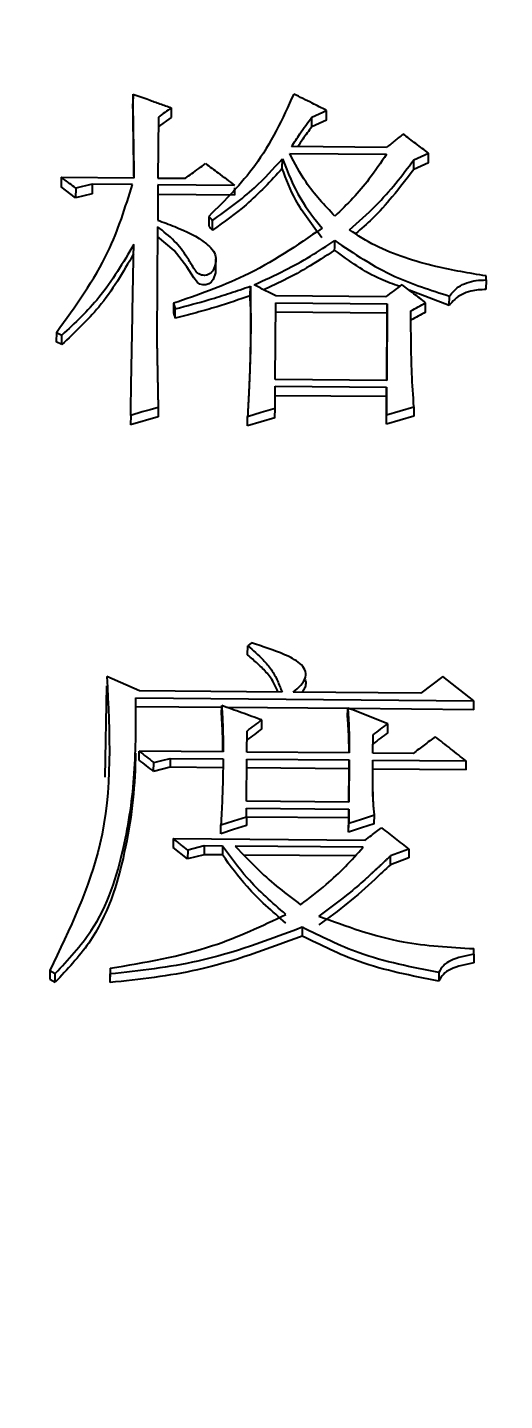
# Model space of a CAD drawing. Header units: millimetres. Extents: x 1726 to 4771, y 590 to 2743.
# Drawn here: x 2465.74 to 2468.57, y 2301.27 to 2309.4 of the extents above; entities that cross this region are included whole.
import ezdxf

# ---------------------------------------------------------------- set-up
doc = ezdxf.new("R2010")
doc.units = ezdxf.units.MM
doc.layers.add('AM_5', color=3, linetype='Continuous', lineweight=25)
doc.styles.add('SLDTEXTSTYLE1', font='txt.shx', dxfattribs={"width": 0.7, "bigfont": 'gbcbig.shx'})
doc.dimstyles.new('SLDDIMSTYLE12$0', dxfattribs={"dimtxt": 12, "dimasz": 10, "dimexe": 0, "dimexo": 0.0625, "dimgap": 0.875, "dimtad": 1, "dimdec": 1, "dimlfac": 1.8, "dimrnd": 1e-09, "dimzin": 12, "dimdsep": 46, "dimtxsty": 'SLDTEXTSTYLE1', "dimcen": 0.09, "dimdle": 8.16, "dimclrd": 3, "dimclre": 3, "dimadec": 0, "dimazin": 3, "dimtfac": 1, "dimtdec": 1, "dimtofl": 0, "dimtmove": 0, "dimatfit": 3, "dimfxl": 0, "dimfrac": 2, "dimtolj": 1, "dimlwd": 5, "dimlwe": 5, "dimarcsym": 0})

# ---------------------------------------------------------------- blocks, each defined once
blk = doc.blocks.new('*D50')
at = {"layer": 'AM_5', "color": 3, "lineweight": 5, "transparency": 16777216}
blk.add_line((2709.5179, 2483.6796), (2315.1182, 2483.6796), dxfattribs=at)
at = {"layer": 'AM_5', "color": 3, "linetype": 'Continuous', "lineweight": 5, "transparency": 16777216}
for p, q in [((2315.1182, 2473.6796), (2315.1182, 2159.8939)), ((2721.1936, 2149.8939), (2315.1182, 2149.8939))]:
    blk.add_line(p, q, dxfattribs=at)
at = {"layer": 'AM_5', "color": 3, "transparency": 16777216}
for points in [[(2313.4515, 2473.6796), (2316.7848, 2473.6796), (2315.1182, 2483.6796)], [(2313.4515, 2159.8939), (2316.7848, 2159.8939), (2315.1182, 2149.8939)]]:
    blk.add_solid(points, dxfattribs=at)
at = {"layer": 'Defpoints', "color": 0, "transparency": 16777216}
for p in [(2709.5804, 2483.6796), (2315.1182, 2149.8939), (2721.2561, 2149.8939)]:
    blk.add_point(p, dxfattribs=at)
at = {"layer": 'AM_5', "color": 0, "transparency": 16777216, "insert": (2300.5289, 2316.7867), "char_height": 12, "attachment_point": 5, "rotation": 90, "style": 'SLDTEXTSTYLE1'}
blk.add_mtext('\\A1;{\\H2.28571x;335}', dxfattribs=at)

msp = doc.modelspace()

# ---------------------------------------------------------------- linework, layer by layer
at = {"color": 7, "linetype": 'Continuous', "lineweight": 25}
for p, q in [((2466.37, 2309.0089), (2466.3694, 2308.951)), ((2466.5966, 2308.9271), (2466.596, 2308.8693)), ((2467.5153, 2308.8537), (2467.5159, 2308.9115)), ((2466.5204, 2308.8718), (2466.5178, 2308.5112)), ((2466.596, 2308.8693), (2466.5198, 2308.8141)), ((2467.4285, 2308.8145), (2467.4291, 2308.8722)), ((2467.5153, 2308.8537), (2467.4285, 2308.8145)), ((2467.2977, 2308.6571), (2467.871, 2308.6524)), ((2467.8713, 2308.6924), (2467.3088, 2308.6971)), ((2468.1193, 2308.6009), (2468.1199, 2308.6583)), ((2467.2537, 2308.5681), (2467.2543, 2308.6255)), ((2468.0325, 2308.5616), (2468.033, 2308.619)), ((2468.1193, 2308.6009), (2468.0325, 2308.5616)), ((2465.9445, 2308.5159), (2465.9439, 2308.4587)), ((2465.9445, 2308.5159), (2466.3772, 2308.5124)), ((2466.5178, 2308.5112), (2466.6801, 2308.5098)), ((2466.03, 2308.3938), (2465.9439, 2308.4587)), ((2466.0306, 2308.451), (2466.03, 2308.3938)), ((2466.1275, 2308.4171), (2466.03, 2308.3938)), ((2466.1281, 2308.4743), (2466.0306, 2308.451)), ((2466.1281, 2308.4743), (2466.1275, 2308.4171)), ((2466.366, 2308.4723), (2466.1281, 2308.4743)), ((2466.5175, 2308.471), (2466.516, 2308.262)), ((2466.9712, 2308.4101), (2466.5169, 2308.4139)), ((2466.9718, 2308.4673), (2466.5175, 2308.471)), ((2466.9717, 2308.4522), (2466.9712, 2308.4101)), ((2466.819, 2308.2837), (2466.8184, 2308.2267)), ((2466.8399, 2308.2023), (2466.8405, 2308.2593)), ((2466.5157, 2308.2217), (2466.5108, 2307.5588)), ((2466.8602, 2307.9762), (2466.8608, 2308.0331)), ((2468.4606, 2307.907), (2468.4607, 2307.9312)), ((2467.0642, 2307.8137), (2467.0648, 2307.8701)), ((2468.2429, 2307.7555), (2468.0048, 2307.8468)), ((2468.4606, 2307.907), (2468.46, 2307.8505)), ((2466.6097, 2307.7688), (2466.6091, 2307.7125)), ((2466.6097, 2307.7688), (2466.6203, 2307.7362)), ((2467.0648, 2307.7502), (2467.0642, 2307.8137)), ((2467.2122, 2307.3175), (2467.2155, 2307.7718)), ((2467.2155, 2307.7718), (2467.8754, 2307.7663)), ((2467.8649, 2307.8068), (2467.2158, 2307.8122)), ((2467.8754, 2307.7663), (2467.872, 2307.312)), ((2467.8748, 2307.71), (2467.8754, 2307.7663)), ((2468.102, 2307.7162), (2468.1026, 2307.7725)), ((2468.2429, 2307.7555), (2468.2435, 2307.8118)), ((2466.6197, 2307.68), (2466.6203, 2307.7362)), ((2467.8748, 2307.71), (2467.215, 2307.7155)), ((2467.8719, 2307.312), (2467.8748, 2307.71)), ((2465.9161, 2307.5963), (2465.9155, 2307.5402)), ((2465.9161, 2307.5963), (2465.9484, 2307.5798)), ((2465.9478, 2307.5238), (2465.9155, 2307.5402)), ((2465.9478, 2307.5238), (2465.9484, 2307.5798)), ((2467.211, 2307.1465), (2467.2119, 2307.2768)), ((2467.2119, 2307.2768), (2467.8718, 2307.2713)), ((2467.872, 2307.312), (2467.2122, 2307.3175)), ((2467.8718, 2307.2713), (2467.8706, 2307.1085)), ((2467.8712, 2307.2157), (2467.8718, 2307.2713)), ((2467.8712, 2307.2157), (2467.2115, 2307.2212)), ((2467.87, 2307.053), (2467.8712, 2307.2157)), ((2466.3561, 2307.1047), (2466.3555, 2307.0493)), ((2466.5181, 2307.0968), (2466.3555, 2307.0493)), ((2466.5187, 2307.1523), (2466.5181, 2307.0968)), ((2467.0478, 2307.0436), (2467.0484, 2307.099)), ((2467.2104, 2307.0911), (2467.211, 2307.1465)), ((2467.87, 2307.053), (2467.8706, 2307.1085)), ((2468.0332, 2307.156), (2468.0326, 2307.1005)), ((2467.0486, 2305.6862), (2467.0492, 2305.7398)), ((2467.0709, 2305.7561), (2467.0492, 2305.7398)), ((2466.409, 2305.472), (2466.2149, 2305.5565)), ((2467.387, 2305.5974), (2467.387, 2305.5978)), ((2468.2053, 2305.5565), (2468.0748, 2305.4582)), ((2468.3881, 2305.4142), (2468.2053, 2305.5565)), ((2466.2045, 2304.9608), (2466.2143, 2305.5031)), ((2467.2527, 2305.465), (2466.409, 2305.472)), ((2467.3864, 2305.5438), (2467.3864, 2305.5466)), ((2466.3864, 2305.3776), (2466.3869, 2305.4308)), ((2466.3869, 2305.4308), (2468.3881, 2305.4142)), ((2468.0748, 2305.4582), (2467.3176, 2305.4645)), ((2468.3876, 2305.3609), (2468.3881, 2305.4142)), ((2466.895, 2305.3733), (2466.3864, 2305.3776)), ((2466.8945, 2305.3319), (2466.8951, 2305.3851)), ((2467.6414, 2305.3671), (2466.9288, 2305.3731)), ((2467.6408, 2305.3175), (2467.6414, 2305.3706)), ((2468.3876, 2305.3609), (2467.6505, 2305.3671)), ((2466.3868, 2305.2065), (2466.3874, 2305.26)), ((2467.0445, 2305.1099), (2467.0454, 2305.2345)), ((2467.1319, 2305.2471), (2467.1325, 2305.3002)), ((2467.8781, 2305.2243), (2467.8787, 2305.2774)), ((2467.7909, 2305.1037), (2467.7917, 2305.2117)), ((2466.4058, 2305.0623), (2466.4063, 2305.1152)), ((2466.9039, 2305.111), (2466.4063, 2305.1152)), ((2466.5899, 2305.072), (2466.5893, 2305.0193)), ((2466.5899, 2305.072), (2466.9036, 2305.0694)), ((2467.0424, 2304.8185), (2467.0442, 2305.0683)), ((2467.0442, 2305.0683), (2467.65, 2305.0632)), ((2467.6503, 2305.1048), (2467.0445, 2305.1099)), ((2467.65, 2305.0632), (2467.6481, 2304.8134)), ((2467.6494, 2305.0105), (2467.65, 2305.0632)), ((2468.0289, 2305.1017), (2467.7909, 2305.1037)), ((2466.4918, 2304.9952), (2466.4924, 2305.0479)), ((2466.5893, 2305.0193), (2466.4918, 2304.9952)), ((2466.903, 2305.0167), (2466.5893, 2305.0193)), ((2467.6494, 2305.0105), (2467.0436, 2305.0155)), ((2467.6479, 2304.8134), (2467.6494, 2305.0105)), ((2468.3417, 2305.0047), (2467.79, 2305.0093)), ((2467.7906, 2305.0621), (2468.3422, 2305.0575)), ((2467.0417, 2304.7267), (2467.042, 2304.7768)), ((2467.042, 2304.7768), (2467.6478, 2304.7717)), ((2467.6481, 2304.8134), (2467.0424, 2304.8185)), ((2467.6478, 2304.7717), (2467.6472, 2304.6883)), ((2467.6472, 2304.7194), (2467.6478, 2304.7717)), ((2467.7984, 2304.6848), (2467.799, 2304.7371)), ((2466.8893, 2304.6256), (2466.8899, 2304.6779)), ((2467.0417, 2304.7267), (2467.0411, 2304.6744)), ((2467.6472, 2304.7194), (2467.0416, 2304.7244)), ((2467.6466, 2304.636), (2467.6472, 2304.7194)), ((2467.6466, 2304.636), (2467.6472, 2304.6883)), ((2466.608, 2304.5967), (2466.6074, 2304.5446)), ((2466.608, 2304.5967), (2467.7438, 2304.5873)), ((2466.6935, 2304.4771), (2466.6074, 2304.5446)), ((2466.694, 2304.5291), (2466.6935, 2304.4771)), ((2466.791, 2304.5013), (2466.6935, 2304.4771)), ((2466.7916, 2304.5534), (2466.694, 2304.5291)), ((2466.7916, 2304.5534), (2466.791, 2304.5013)), ((2466.8993, 2304.5004), (2466.791, 2304.5013)), ((2466.8998, 2304.5525), (2466.7916, 2304.5534)), ((2466.8998, 2304.5525), (2466.8993, 2304.5004)), ((2467.7327, 2304.5456), (2466.9755, 2304.5519)), ((2467.6848, 2304.4939), (2467.027, 2304.4994)), ((2467.894, 2304.4421), (2467.8945, 2304.4941)), ((2468.003, 2304.535), (2467.8945, 2304.4941)), ((2468.003, 2304.535), (2468.0025, 2304.4829)), ((2468.0025, 2304.4829), (2467.894, 2304.4421)), ((2467.3722, 2304.0712), (2467.3716, 2304.0197)), ((2468.3878, 2303.9115), (2468.3881, 2303.9451)), ((2468.3878, 2303.9115), (2468.3873, 2303.8602)), ((2465.8774, 2303.8146), (2465.8768, 2303.7635)), ((2465.8769, 2303.7635), (2465.9092, 2303.7464)), ((2465.8774, 2303.8146), (2465.9098, 2303.7975)), ((2465.9092, 2303.7464), (2465.9098, 2303.7975)), ((2466.2337, 2303.7437), (2466.2343, 2303.7948)), ((2466.2345, 2303.8285), (2466.234, 2303.7774)), ((2466.2345, 2303.8285), (2466.2343, 2303.7948)), ((2468.1815, 2303.8039), (2468.1809, 2303.7527))]:
    msp.add_line(p, q, dxfattribs=at)
at = {"color": 7, "linetype": 'Continuous', "lineweight": 25, "flags": 128}
for points in [[(2467.4291, 2308.8722), (2467.4725, 2308.8918), (2467.5159, 2308.9115)], [(2468.033, 2308.619), (2468.0765, 2308.6386), (2468.1199, 2308.6583)], [(2466.819, 2308.2836), (2466.8244, 2308.2775), (2466.8325, 2308.2684), (2466.8405, 2308.2593)], [(2466.8583, 2307.9763), (2466.8575, 2307.9497), (2466.8437, 2307.9096), (2466.8325, 2307.8944), (2466.8189, 2307.8843), (2466.8018, 2307.8787), (2466.7838, 2307.878), (2466.766, 2307.8826), (2466.7527, 2307.8911), (2466.7304, 2307.919), (2466.6882, 2307.9858), (2466.6138, 2308.0808), (2466.5151, 2308.1649), (2466.5151, 2308.1649)], [(2466.8184, 2308.2267), (2466.8238, 2308.2205), (2466.8293, 2308.2144), (2466.8399, 2308.2023)], [(2467.5638, 2308.0837), (2467.564, 2308.0986), (2467.5642, 2308.1136), (2467.5644, 2308.1405)], [(2466.5187, 2307.1523), (2466.4716, 2307.1385), (2466.4244, 2307.1247), (2466.3561, 2307.1047)], [(2467.0484, 2307.099), (2467.1297, 2307.1228), (2467.211, 2307.1465)], [(2468.0326, 2307.1005), (2467.9513, 2307.0768), (2467.87, 2307.053)], [(2467.8706, 2307.1085), (2467.9519, 2307.1322), (2468.0332, 2307.156)], [(2467.2104, 2307.0911), (2467.1291, 2307.0673), (2467.0478, 2307.0436)], [(2466.4924, 2305.0479), (2466.5411, 2305.06), (2466.5899, 2305.072)], [(2468.3417, 2305.0047), (2468.342, 2305.0311), (2468.3422, 2305.0575)], [(2467.6472, 2304.6883), (2467.7231, 2304.7127), (2467.799, 2304.7371)], [(2467.0411, 2304.6744), (2466.9652, 2304.65), (2466.8893, 2304.6256)], [(2466.8899, 2304.6779), (2466.9658, 2304.7023), (2467.0417, 2304.7267)], [(2467.7984, 2304.6848), (2467.7225, 2304.6604), (2467.6466, 2304.636)]]:
    msp.add_lwpolyline(points, dxfattribs=at)
at = {"color": 7, "linetype": 'Continuous', "lineweight": 25}
for points, knots in [([(2466.3772, 2308.5124), (2466.3763, 2308.5729), (2466.3746, 2308.6862), (2466.3722, 2308.8516), (2466.3707, 2308.9565), (2466.37, 2309.0089)], [0, 0, 0, 0, 0.365313, 0.682655, 1, 1, 1, 1]), ([(2466.37, 2309.0089), (2466.4008, 2308.9977), (2466.454, 2308.9785), (2466.5295, 2308.9513), (2466.5742, 2308.9352), (2466.5966, 2308.9271)], [0, 0, 0, 0, 0.4083, 0.70415, 1, 1, 1, 1]), ([(2467.3219, 2309.0089), (2467.2548, 2308.8624), (2467.1342, 2308.5988), (2466.9159, 2308.3806), (2466.8189, 2308.2837)], [0, 0, 0, 0, 0.555743, 1, 1, 1, 1]), ([(2467.5159, 2308.9115), (2467.4872, 2308.9259), (2467.4405, 2308.9494), (2467.3758, 2308.9819), (2467.3399, 2308.9999), (2467.3219, 2309.0089)], [0, 0, 0, 0, 0.444062, 0.722031, 1, 1, 1, 1]), ([(2466.3758, 2308.5124), (2466.3752, 2308.5539), (2466.3738, 2308.6479), (2466.3717, 2308.7941), (2466.3702, 2308.8987), (2466.3694, 2308.951)], [0, 0, 0, 0, 0.283186, 0.641592, 1, 1, 1, 1]), ([(2466.5966, 2308.9271), (2466.5839, 2308.9179), (2466.5585, 2308.8994), (2466.5331, 2308.881), (2466.5204, 2308.8718)], [0, 0, 0, 0, 0.5000008, 1, 1, 1, 1]), ([(2467.3088, 2308.6971), (2467.3249, 2308.7224), (2467.3519, 2308.7647), (2467.3929, 2308.8227), (2467.417, 2308.8557), (2467.4291, 2308.8722)], [0, 0, 0, 0, 0.425102, 0.712508, 1, 1, 1, 1]), ([(2467.4285, 2308.8145), (2467.4104, 2308.7902), (2467.3817, 2308.7515), (2467.3553, 2308.7116), (2467.3455, 2308.6968)], [0, 0, 0, 0, 0.628187, 1, 1, 1, 1]), ([(2467.9693, 2308.7717), (2467.9529, 2308.7585), (2467.9203, 2308.7321), (2467.8876, 2308.7057), (2467.8713, 2308.6924)], [0, 0, 0, 0, 0.499999, 1, 1, 1, 1]), ([(2468.1199, 2308.6583), (2468.0948, 2308.6772), (2468.0446, 2308.715), (2467.9944, 2308.7528), (2467.9693, 2308.7717)], [0, 0, 0, 0, 0.499999, 1, 1, 1, 1]), ([(2467.5655, 2308.2854), (2467.5041, 2308.3501), (2467.3952, 2308.465), (2467.3274, 2308.5987), (2467.2977, 2308.6571)], [0, 0, 0, 0, 0.563444, 1, 1, 1, 1]), ([(2467.871, 2308.6524), (2467.8373, 2308.6023), (2467.7768, 2308.5125), (2467.6739, 2308.39), (2467.6017, 2308.3204), (2467.5655, 2308.2854)], [0, 0, 0, 0, 0.385333, 0.691671, 1, 1, 1, 1]), ([(2466.6801, 2308.5098), (2466.6926, 2308.519), (2466.7188, 2308.5381), (2466.7587, 2308.5672), (2466.786, 2308.5872), (2466.7997, 2308.5971)], [0, 0, 0, 0, 0.314654, 0.657326, 1, 1, 1, 1]), ([(2466.7997, 2308.5971), (2466.8245, 2308.5784), (2466.8656, 2308.5474), (2466.923, 2308.5041), (2466.9555, 2308.4795), (2466.9718, 2308.4673)], [0, 0, 0, 0, 0.432645, 0.716322, 1, 1, 1, 1]), ([(2467.2536, 2308.5681), (2467.1855, 2308.4937), (2467.0629, 2308.3601), (2466.9084, 2308.2508), (2466.8399, 2308.2023)], [0, 0, 0, 0, 0.55642, 1, 1, 1, 1]), ([(2466.8405, 2308.2593), (2466.927, 2308.3216), (2467.0805, 2308.4322), (2467.2014, 2308.5667), (2467.2542, 2308.6254)], [0, 0, 0, 0, 0.56336, 1, 1, 1, 1]), ([(2467.4887, 2308.1568), (2467.4324, 2308.2296), (2467.3325, 2308.3589), (2467.2776, 2308.5044), (2467.2537, 2308.5681)], [0, 0, 0, 0, 0.56299, 1, 1, 1, 1]), ([(2467.2543, 2308.6254), (2467.2859, 2308.5445), (2467.3428, 2308.399), (2467.4443, 2308.2706), (2467.4893, 2308.2137)], [0, 0, 0, 0, 0.556662, 1, 1, 1, 1]), ([(2467.6515, 2308.2042), (2467.7049, 2308.2514), (2467.8036, 2308.3386), (2467.928, 2308.4795), (2467.998, 2308.5724), (2468.033, 2308.619)], [0, 0, 0, 0, 0.370244, 0.684379, 1, 1, 1, 1]), ([(2468.0325, 2308.5616), (2467.991, 2308.5072), (2467.9144, 2308.4067), (2467.7999, 2308.279), (2467.7216, 2308.2104), (2467.6886, 2308.1816)], [0, 0, 0, 0, 0.406261, 0.750467, 1, 1, 1, 1]), ([(2466.0306, 2308.451), (2466.0183, 2308.4603), (2465.9978, 2308.4757), (2465.9691, 2308.4974), (2465.9527, 2308.5098), (2465.9445, 2308.5159)], [0, 0, 0, 0, 0.428361, 0.714181, 1, 1, 1, 1]), ([(2465.9161, 2307.5963), (2466.0286, 2307.7516), (2466.2286, 2308.0276), (2466.3242, 2308.337), (2466.366, 2308.4723)], [0, 0, 0, 0, 0.562636, 1, 1, 1, 1]), ([(2466.516, 2308.262), (2466.5496, 2308.2492), (2466.6507, 2308.2107), (2466.7682, 2308.1584), (2466.8407, 2308.0887), (2466.8632, 2308.048), (2466.8592, 2308.0052), (2466.8497, 2307.9729), (2466.8346, 2307.951), (2466.8201, 2307.94), (2466.8027, 2307.9344), (2466.7841, 2307.9337), (2466.7666, 2307.938), (2466.7465, 2307.9514), (2466.7227, 2307.988), (2466.6831, 2308.0538), (2466.6183, 2308.1419), (2466.5503, 2308.1948), (2466.5157, 2308.2217)], [0, 0, 0, 0, 0.104454, 0.314535, 0.36541, 0.416687, 0.46169, 0.509284, 0.529555, 0.546771, 0.564035, 0.580952, 0.598427, 0.614259, 0.652193, 0.737824, 0.866635, 1, 1, 1, 1]), ([(2467.4893, 2308.2137), (2467.3407, 2308.1118), (2467.0733, 2307.9284), (2466.7524, 2307.8179), (2466.6097, 2307.7688)], [0, 0, 0, 0, 0.555385, 1, 1, 1, 1]), ([(2468.4607, 2307.9312), (2468.361, 2307.9474), (2468.197, 2307.9739), (2467.9781, 2308.0367), (2467.8016, 2308.105), (2467.7012, 2308.1713), (2467.6515, 2308.2042)], [0, 0, 0, 0, 0.3440816, 0.5653831, 0.7845838, 1, 1, 1, 1]), ([(2466.3742, 2308.1181), (2466.3114, 2308.0096), (2466.1985, 2307.8145), (2466.0253, 2307.6519), (2465.9484, 2307.5798)], [0, 0, 0, 0, 0.5560967, 1, 1, 1, 1]), ([(2466.3561, 2307.1047), (2466.3572, 2307.1687), (2466.3608, 2307.3703), (2466.3668, 2307.7086), (2466.3718, 2307.9816), (2466.3743, 2308.1181)], [0, 0, 0, 0, 0.188404, 0.594194, 1, 1, 1, 1]), ([(2467.0865, 2307.878), (2467.1477, 2307.9061), (2467.262, 2307.9585), (2467.4219, 2308.0462), (2467.5168, 2308.109), (2467.5644, 2308.1405)], [0, 0, 0, 0, 0.365229, 0.681783, 1, 1, 1, 1]), ([(2467.5638, 2308.0837), (2467.5091, 2308.0477), (2467.4069, 2307.9805), (2467.2644, 2307.9044), (2467.1777, 2307.8644), (2467.1439, 2307.8488)], [0, 0, 0, 0, 0.413412, 0.771591, 1, 1, 1, 1]), ([(2467.9486, 2307.8684), (2467.9109, 2307.8818), (2467.7675, 2307.9328), (2467.6503, 2308.0197), (2467.5638, 2308.0837)], [0, 0, 0, 0, 0.262466, 1, 1, 1, 1]), ([(2467.5644, 2308.1405), (2467.6788, 2308.0635), (2467.885, 2307.9247), (2468.1331, 2307.8466), (2468.2435, 2307.8118)], [0, 0, 0, 0, 0.5548426, 1, 1, 1, 1]), ([(2466.3737, 2308.0614), (2466.3108, 2307.953), (2466.1979, 2307.7581), (2466.0247, 2307.5958), (2465.9478, 2307.5238)], [0, 0, 0, 0, 0.556042, 1, 1, 1, 1]), ([(2466.6203, 2307.7362), (2466.6876, 2307.7537), (2466.7966, 2307.7821), (2466.9441, 2307.8284), (2467.0246, 2307.8562), (2467.0648, 2307.8701)], [0, 0, 0, 0, 0.447142, 0.723428, 1, 1, 1, 1]), ([(2467.0648, 2307.8701), (2467.0649, 2307.8666), (2467.0649, 2307.8614), (2467.065, 2307.8543), (2467.0651, 2307.8491), (2467.0652, 2307.8438), (2467.0652, 2307.8386), (2467.0653, 2307.8316), (2467.0654, 2307.8246), (2467.0655, 2307.8176), (2467.0656, 2307.8123), (2467.0656, 2307.807), (2467.0657, 2307.8018), (2467.0658, 2307.7948), (2467.0659, 2307.7878), (2467.0659, 2307.7808), (2467.066, 2307.7755), (2467.066, 2307.7702), (2467.0661, 2307.765), (2467.0662, 2307.7597), (2467.0662, 2307.7545), (2467.0663, 2307.7475), (2467.0663, 2307.7404), (2467.0664, 2307.7334), (2467.0664, 2307.7264), (2467.0665, 2307.7176), (2467.0666, 2307.7071), (2467.0666, 2307.6966), (2467.0667, 2307.6861), (2467.0668, 2307.672), (2467.0668, 2307.658), (2467.0668, 2307.6439), (2467.0668, 2307.6334), (2467.0668, 2307.6229), (2467.0667, 2307.6123), (2467.0667, 2307.6018), (2467.0666, 2307.5878), (2467.0665, 2307.5737), (2467.0663, 2307.5597), (2467.0662, 2307.5491), (2467.0661, 2307.5386), (2467.0659, 2307.528), (2467.0657, 2307.5175), (2467.0655, 2307.5034), (2467.0652, 2307.4894), (2467.0648, 2307.4753), (2467.0645, 2307.4648), (2467.0643, 2307.4542), (2467.0639, 2307.4437), (2467.0636, 2307.4331), (2467.0632, 2307.419), (2467.0627, 2307.405), (2467.0622, 2307.3909), (2467.0618, 2307.3803), (2467.0614, 2307.3698), (2467.061, 2307.3592), (2467.0606, 2307.3487), (2467.06, 2307.3346), (2467.0594, 2307.3205), (2467.0588, 2307.3064), (2467.0583, 2307.2959), (2467.0578, 2307.2853), (2467.0573, 2307.2747), (2467.0568, 2307.2642), (2467.0563, 2307.2536), (2467.0556, 2307.2395), (2467.0549, 2307.2254), (2467.0542, 2307.2113), (2467.0537, 2307.2008), (2467.0531, 2307.1902), (2467.0526, 2307.1796), (2467.0519, 2307.1655), (2467.0511, 2307.1514), (2467.0504, 2307.1373), (2467.0498, 2307.1268), (2467.0491, 2307.114), (2467.0487, 2307.1047), (2467.0484, 2307.099)], [0, 0, 0, 0, 0.013675, 0.020513, 0.02735, 0.034188, 0.041025, 0.047863, 0.061538, 0.068375, 0.075213, 0.082051, 0.088888, 0.095726, 0.109401, 0.116238, 0.123076, 0.129913, 0.136751, 0.143588, 0.150426, 0.157263, 0.170939, 0.177776, 0.184614, 0.198289, 0.211964, 0.225639, 0.239314, 0.252989, 0.280339, 0.294014, 0.307689, 0.321365, 0.33504, 0.348715, 0.36239, 0.38974, 0.403415, 0.41709, 0.430765, 0.44444, 0.458115, 0.471791, 0.499141, 0.512816, 0.526491, 0.540166, 0.553841, 0.567516, 0.581191, 0.608541, 0.622217, 0.635892, 0.649567, 0.663242, 0.676917, 0.690592, 0.717942, 0.731617, 0.745292, 0.758967, 0.772642, 0.786318, 0.799993, 0.813668, 0.841018, 0.854693, 0.868368, 0.882043, 0.895718, 0.909393, 0.936743, 0.950419, 0.964094, 0.977769, 1, 1, 1, 1]), ([(2467.2158, 2307.8122), (2467.1943, 2307.8232), (2467.1512, 2307.8451), (2467.1081, 2307.8671), (2467.0865, 2307.878)], [0, 0, 0, 0, 0.499999, 1, 1, 1, 1]), ([(2467.9627, 2307.8788), (2467.9464, 2307.8668), (2467.9138, 2307.8428), (2467.8812, 2307.8188), (2467.8649, 2307.8068)], [0, 0, 0, 0, 0.499998, 1, 1, 1, 1]), ([(2468.1026, 2307.7725), (2468.0793, 2307.7902), (2468.0327, 2307.8257), (2467.986, 2307.8611), (2467.9627, 2307.8788)], [0, 0, 0, 0, 0.4999987, 1, 1, 1, 1]), ([(2468.46, 2307.8505), (2468.4296, 2307.8491), (2468.38, 2307.8468), (2468.3171, 2307.8237), (2468.2729, 2307.794), (2468.2528, 2307.7682), (2468.2429, 2307.7555)], [0, 0, 0, 0, 0.348919, 0.571355, 0.788309, 1, 1, 1, 1]), ([(2468.2435, 2307.8118), (2468.2599, 2307.8313), (2468.2872, 2307.8638), (2468.3458, 2307.8919), (2468.4019, 2307.9056), (2468.4409, 2307.9065), (2468.4606, 2307.907)], [0, 0, 0, 0, 0.328373, 0.548346, 0.773134, 1, 1, 1, 1]), ([(2467.0642, 2307.8137), (2466.9991, 2307.7912), (2466.8938, 2307.7547), (2466.7443, 2307.713), (2466.6613, 2307.691), (2466.6197, 2307.68)], [0, 0, 0, 0, 0.447314, 0.723589, 1, 1, 1, 1]), ([(2467.065, 2307.7521), (2467.0653, 2307.711), (2467.0658, 2307.6366), (2467.0647, 2307.5032), (2467.0621, 2307.3966), (2467.0595, 2307.3257), (2467.058, 2307.2912), (2467.0577, 2307.2834), (2467.0577, 2307.282), (2467.0577, 2307.2824), (2467.0577, 2307.2824)], [0, 0, 0, 0, 0.301399, 0.544767, 0.785291, 0.933871, 0.981137, 0.990061, 0.998838, 1, 1, 1, 1]), ([(2468.0157, 2307.7247), (2468.0302, 2307.7326), (2468.0591, 2307.7486), (2468.0881, 2307.7645), (2468.1026, 2307.7725)], [0, 0, 0, 0, 0.499999, 1, 1, 1, 1]), ([(2468.102, 2307.7162), (2468.0875, 2307.7083), (2468.0586, 2307.6923), (2468.0296, 2307.6764), (2468.0151, 2307.6684)], [0, 0, 0, 0, 0.4999977, 1, 1, 1, 1]), ([(2468.0332, 2307.156), (2468.0286, 2307.2219), (2468.0197, 2307.3497), (2468.0158, 2307.5394), (2468.0157, 2307.6629), (2468.0157, 2307.7247)], [0, 0, 0, 0, 0.347124, 0.673492, 1, 1, 1, 1]), ([(2466.5108, 2307.5588), (2466.5109, 2307.556), (2466.511, 2307.5504), (2466.5112, 2307.542), (2466.5113, 2307.5349), (2466.5114, 2307.5279), (2466.5116, 2307.5223), (2466.5117, 2307.5166), (2466.5118, 2307.511), (2466.5119, 2307.504), (2466.512, 2307.4969), (2466.5122, 2307.4899), (2466.5123, 2307.4843), (2466.5124, 2307.4772), (2466.5126, 2307.4702), (2466.5127, 2307.4617), (2466.5129, 2307.4533), (2466.513, 2307.4462), (2466.5132, 2307.4392), (2466.5133, 2307.4322), (2466.5135, 2307.4209), (2466.5137, 2307.411), (2466.5139, 2307.4012), (2466.514, 2307.3941), (2466.5142, 2307.3828), (2466.5145, 2307.3716), (2466.5147, 2307.3603), (2466.5148, 2307.3518), (2466.515, 2307.3448), (2466.5151, 2307.3377), (2466.5153, 2307.3307), (2466.5155, 2307.3194), (2466.5157, 2307.3095), (2466.5159, 2307.2997), (2466.516, 2307.294), (2466.5161, 2307.287), (2466.5162, 2307.2813), (2466.5163, 2307.2743), (2466.5164, 2307.2686), (2466.5166, 2307.2616), (2466.5167, 2307.2559), (2466.5168, 2307.2489), (2466.5169, 2307.2432), (2466.5171, 2307.2362), (2466.5172, 2307.2305), (2466.5173, 2307.2235), (2466.5174, 2307.2178), (2466.5176, 2307.2107), (2466.5177, 2307.2051), (2466.5178, 2307.198), (2466.5179, 2307.1924), (2466.518, 2307.1853), (2466.5182, 2307.1797), (2466.5183, 2307.1726), (2466.5184, 2307.167), (2466.5185, 2307.1597), (2466.5186, 2307.1553), (2466.5187, 2307.1523)], [0, 0, 0, 0, 0.020805, 0.04161, 0.062415, 0.072817, 0.093622, 0.104024, 0.114427, 0.135232, 0.156036, 0.166439, 0.187244, 0.197646, 0.218451, 0.239256, 0.260061, 0.280866, 0.291268, 0.312073, 0.332878, 0.374488, 0.38489, 0.405695, 0.4265, 0.468109, 0.488914, 0.509719, 0.530524, 0.540926, 0.561731, 0.582536, 0.624146, 0.634548, 0.655353, 0.665756, 0.686561, 0.696963, 0.717768, 0.72817, 0.748975, 0.759378, 0.780182, 0.790585, 0.81139, 0.821792, 0.842597, 0.852999, 0.873804, 0.884207, 0.905012, 0.915414, 0.936219, 0.946621, 0.967426, 0.977829, 1, 1, 1, 1]), ([(2467.0492, 2305.7398), (2467.0803, 2305.7126), (2467.1313, 2305.6681), (2467.1922, 2305.5988), (2467.2257, 2305.5325), (2467.2437, 2305.4875), (2467.2527, 2305.465)], [0, 0, 0, 0, 0.345508, 0.566176, 0.783683, 1, 1, 1, 1]), ([(2467.3176, 2305.4645), (2467.3335, 2305.4774), (2467.3649, 2305.5029), (2467.3955, 2305.5494), (2467.3917, 2305.5994), (2467.3474, 2305.649), (2467.238, 2305.7034), (2467.1374, 2305.7352), (2467.0709, 2305.7561)], [0, 0, 0, 0, 0.119334, 0.235111, 0.326467, 0.420991, 0.617683, 1, 1, 1, 1]), ([(2467.2284, 2305.4652), (2467.2217, 2305.4819), (2467.2058, 2305.5213), (2467.1653, 2305.5782), (2467.109, 2305.6335), (2467.0688, 2305.6686), (2467.0486, 2305.6862)], [0, 0, 0, 0, 0.194414, 0.459382, 0.728795, 1, 1, 1, 1]), ([(2466.2149, 2305.5565), (2466.2322, 2305.2211), (2466.2633, 2304.6211), (2465.9955, 2304.0615), (2465.8774, 2303.8146)], [0, 0, 0, 0, 0.558854, 1, 1, 1, 1]), ([(2467.3864, 2305.544), (2467.3864, 2305.5438), (2467.3919, 2305.5356), (2467.3936, 2305.5164), (2467.3884, 2305.4885), (2467.3765, 2305.4726), (2467.37, 2305.4641)], [0, 0, 0, 0, 0.0046536, 0.3365701, 0.6445339, 1, 1, 1, 1]), ([(2465.9098, 2303.7975), (2465.9859, 2303.8795), (2466.1889, 2304.0982), (2466.3221, 2304.5196), (2466.3886, 2304.985), (2466.3875, 2305.2815), (2466.3869, 2305.4308)], [0, 0, 0, 0, 0.1805338, 0.4811853, 0.738841, 1, 1, 1, 1]), ([(2466.9028, 2305.111), (2466.9026, 2305.1228), (2466.9022, 2305.1656), (2466.9002, 2305.2392), (2466.8964, 2305.301), (2466.8945, 2305.3319)], [0, 0, 0, 0, 0.159609, 0.579701, 1, 1, 1, 1]), ([(2466.8951, 2305.3851), (2466.8969, 2305.3561), (2466.9006, 2305.296), (2466.9032, 2305.2046), (2466.9037, 2305.1422), (2466.9039, 2305.111)], [0, 0, 0, 0, 0.317979, 0.65893, 1, 1, 1, 1]), ([(2467.1325, 2305.3002), (2467.0929, 2305.3143), (2467.0138, 2305.3427), (2466.9347, 2305.371), (2466.8951, 2305.3851)], [0, 0, 0, 0, 0.499999, 1, 1, 1, 1]), ([(2467.6493, 2305.1048), (2467.6492, 2305.1163), (2467.649, 2305.1576), (2467.6472, 2305.2285), (2467.643, 2305.2878), (2467.6408, 2305.3175)], [0, 0, 0, 0, 0.162138, 0.580902, 1, 1, 1, 1]), ([(2467.6414, 2305.3706), (2467.6435, 2305.3416), (2467.6477, 2305.2829), (2467.6499, 2305.1942), (2467.6501, 2305.1346), (2467.6503, 2305.1048)], [0, 0, 0, 0, 0.328217, 0.664033, 1, 1, 1, 1]), ([(2467.8787, 2305.2774), (2467.8392, 2305.2929), (2467.7601, 2305.324), (2467.681, 2305.3551), (2467.6414, 2305.3706)], [0, 0, 0, 0, 0.499999, 1, 1, 1, 1]), ([(2467.1319, 2305.2471), (2467.1174, 2305.2362), (2467.0884, 2305.2144), (2467.0595, 2305.1925), (2467.045, 2305.1816)], [0, 0, 0, 0, 0.500981, 1, 1, 1, 1]), ([(2467.0454, 2305.2345), (2467.0599, 2305.2454), (2467.0889, 2305.2673), (2467.118, 2305.2892), (2467.1325, 2305.3002)], [0, 0, 0, 0, 0.500001, 1, 1, 1, 1]), ([(2467.7917, 2305.2117), (2467.8062, 2305.2226), (2467.8352, 2305.2445), (2467.8642, 2305.2664), (2467.8787, 2305.2774)], [0, 0, 0, 0, 0.5000005, 1, 1, 1, 1]), ([(2467.8781, 2305.2243), (2467.8636, 2305.2134), (2467.8347, 2305.1916), (2467.8057, 2305.1697), (2467.7913, 2305.1588)], [0, 0, 0, 0, 0.5009805, 1, 1, 1, 1]), ([(2468.1594, 2305.2003), (2468.1376, 2305.1839), (2468.0941, 2305.151), (2468.0506, 2305.1181), (2468.0289, 2305.1017)], [0, 0, 0, 0, 0.500001, 1, 1, 1, 1]), ([(2468.3422, 2305.0575), (2468.3118, 2305.0813), (2468.2508, 2305.1289), (2468.1899, 2305.1765), (2468.1594, 2305.2003)], [0, 0, 0, 0, 0.5, 1, 1, 1, 1]), ([(2466.3841, 2305.1035), (2466.384, 2305.0926), (2466.3827, 2304.8959), (2466.3358, 2304.5137), (2466.1901, 2304.0444), (2465.9799, 2303.8214), (2465.9092, 2303.7464)], [0, 0, 0, 0, 0.022874, 0.411018, 0.801727, 1, 1, 1, 1]), ([(2466.4063, 2305.1152), (2466.4207, 2305.1039), (2466.4493, 2305.0815), (2466.478, 2305.0591), (2466.4924, 2305.0479)], [0, 0, 0, 0, 0.499999, 1, 1, 1, 1]), ([(2466.9036, 2305.0694), (2466.9032, 2305.0382), (2466.9023, 2304.9574), (2466.8985, 2304.8269), (2466.8927, 2304.7276), (2466.8899, 2304.6779)], [0, 0, 0, 0, 0.239549, 0.619699, 1, 1, 1, 1]), ([(2466.4918, 2304.9952), (2466.4775, 2305.0064), (2466.4488, 2305.0288), (2466.4201, 2305.0511), (2466.4058, 2305.0623)], [0, 0, 0, 0, 0.5, 1, 1, 1, 1]), ([(2467.799, 2304.7371), (2467.7968, 2304.7609), (2467.794, 2304.7906), (2467.7921, 2304.8234), (2467.7915, 2304.8353), (2467.7911, 2304.8442), (2467.7907, 2304.8531), (2467.7904, 2304.8621), (2467.79, 2304.874), (2467.7897, 2304.8859), (2467.7895, 2304.8978), (2467.7894, 2304.9067), (2467.7893, 2304.9157), (2467.7892, 2304.9246), (2467.7892, 2304.9335), (2467.7892, 2304.9454), (2467.7892, 2304.9573), (2467.7893, 2304.9692), (2467.7893, 2304.9781), (2467.7894, 2304.9871), (2467.7895, 2304.996), (2467.7896, 2305.0049), (2467.7898, 2305.0138), (2467.7899, 2305.0213), (2467.79, 2305.0287), (2467.7901, 2305.0346), (2467.7902, 2305.0406), (2467.7903, 2305.045), (2467.7903, 2305.0495), (2467.7904, 2305.0552), (2467.7905, 2305.0594), (2467.7906, 2305.0621)], [0, 0, 0, 0, 0.219728, 0.274659, 0.302124, 0.329589, 0.357054, 0.384519, 0.411984, 0.466914, 0.494379, 0.521844, 0.549309, 0.576774, 0.604239, 0.631703, 0.686633, 0.714098, 0.741563, 0.769028, 0.796493, 0.823958, 0.851423, 0.878888, 0.89262, 0.920085, 0.933818, 0.94755, 0.961283, 0.975015, 1, 1, 1, 1]), ([(2467.7952, 2304.7786), (2467.7952, 2304.7786), (2467.7952, 2304.7786), (2467.7951, 2304.78), (2467.7931, 2304.8144), (2467.7903, 2304.8846), (2467.79, 2304.9487), (2467.7901, 2305.0032), (2467.7903, 2305.035), (2467.7905, 2305.0514)], [0, 0, 0, 0, 0.001845, 0.009725, 0.043058, 0.472362, 0.718587, 0.854788, 1, 1, 1, 1]), ([(2467.7438, 2304.5873), (2467.7563, 2304.5968), (2467.7789, 2304.614), (2467.8116, 2304.6388), (2467.8317, 2304.654), (2467.8417, 2304.6616)], [0, 0, 0, 0, 0.384576, 0.692287, 1, 1, 1, 1]), ([(2467.8417, 2304.6616), (2467.8686, 2304.6405), (2467.9224, 2304.5983), (2467.9761, 2304.5561), (2468.003, 2304.535)], [0, 0, 0, 0, 0.499999, 1, 1, 1, 1]), ([(2466.694, 2304.5291), (2466.6818, 2304.5388), (2466.6613, 2304.5549), (2466.6326, 2304.5774), (2466.6162, 2304.5903), (2466.608, 2304.5967)], [0, 0, 0, 0, 0.428361, 0.714181, 1, 1, 1, 1]), ([(2467.2748, 2304.096), (2467.1946, 2304.1656), (2467.0524, 2304.2893), (2466.9458, 2304.4362), (2466.8993, 2304.5004)], [0, 0, 0, 0, 0.563337, 1, 1, 1, 1]), ([(2467.2753, 2304.1475), (2467.1952, 2304.2173), (2467.0529, 2304.3411), (2466.9463, 2304.4883), (2466.8998, 2304.5525)], [0, 0, 0, 0, 0.56329, 1, 1, 1, 1]), ([(2466.9755, 2304.5519), (2467.0217, 2304.5034), (2467.1037, 2304.4172), (2467.2332, 2304.3014), (2467.3192, 2304.2375), (2467.3623, 2304.2054)], [0, 0, 0, 0, 0.391375, 0.694883, 1, 1, 1, 1]), ([(2467.3623, 2304.2054), (2467.4138, 2304.2445), (2467.5074, 2304.3155), (2467.6293, 2304.431), (2467.6981, 2304.5073), (2467.7327, 2304.5456)], [0, 0, 0, 0, 0.378477, 0.688442, 1, 1, 1, 1]), ([(2467.8945, 2304.4941), (2467.8907, 2304.4905), (2467.8849, 2304.485), (2467.8772, 2304.4777), (2467.8714, 2304.4722), (2467.8656, 2304.4668), (2467.8598, 2304.4613), (2467.854, 2304.4559), (2467.8482, 2304.4504), (2467.8424, 2304.445), (2467.8366, 2304.4395), (2467.8308, 2304.4341), (2467.823, 2304.4268), (2467.8152, 2304.4196), (2467.8074, 2304.4124), (2467.8016, 2304.407), (2467.7957, 2304.4016), (2467.7898, 2304.3962), (2467.7839, 2304.3908), (2467.7721, 2304.38), (2467.7305, 2304.3426), (2467.6325, 2304.2558), (2467.5337, 2304.1839), (2467.4701, 2304.1375)], [0, 0, 0, 0, 0.028965, 0.043448, 0.057931, 0.072414, 0.086896, 0.101379, 0.115862, 0.130344, 0.144827, 0.15931, 0.173793, 0.202758, 0.217241, 0.231723, 0.246206, 0.260689, 0.275172, 0.289654, 0.347586, 0.579334, 1, 1, 1, 1]), ([(2467.894, 2304.4421), (2467.8631, 2304.413), (2467.7811, 2304.3358), (2467.6443, 2304.2126), (2467.5279, 2304.1282), (2467.4695, 2304.0859)], [0, 0, 0, 0, 0.231872, 0.614997, 1, 1, 1, 1]), ([(2466.2345, 2303.8285), (2466.4411, 2303.8634), (2466.8075, 2303.9254), (2467.1332, 2304.0801), (2467.2753, 2304.1475)], [0, 0, 0, 0, 0.563872, 1, 1, 1, 1]), ([(2467.4701, 2304.1375), (2467.6339, 2304.0776), (2467.9284, 2303.97), (2468.2468, 2303.9528), (2468.3881, 2303.9451)], [0, 0, 0, 0, 0.55643, 1, 1, 1, 1]), ([(2467.3716, 2304.0197), (2467.1683, 2303.9433), (2466.8035, 2303.8061), (2466.4086, 2303.7629), (2466.2337, 2303.7437)], [0, 0, 0, 0, 0.557096, 1, 1, 1, 1]), ([(2467.3722, 2304.0712), (2467.1689, 2303.9947), (2466.8041, 2303.8573), (2466.4092, 2303.814), (2466.2343, 2303.7948)], [0, 0, 0, 0, 0.557128, 1, 1, 1, 1]), ([(2468.1809, 2303.7527), (2468.02, 2303.7838), (2467.7346, 2303.8389), (2467.4819, 2303.9648), (2467.3716, 2304.0197)], [0, 0, 0, 0, 0.563727, 1, 1, 1, 1]), ([(2468.1815, 2303.8039), (2468.0206, 2303.835), (2467.7351, 2303.8902), (2467.4824, 2304.0162), (2467.3722, 2304.0712)], [0, 0, 0, 0, 0.563683, 1, 1, 1, 1]), ([(2468.3873, 2303.8602), (2468.3396, 2303.8516), (2468.2738, 2303.8397), (2468.2044, 2303.7949), (2468.1887, 2303.7666), (2468.1809, 2303.7527)], [0, 0, 0, 0, 0.571439, 0.78955, 1, 1, 1, 1]), ([(2468.3878, 2303.9115), (2468.3402, 2303.9028), (2468.2743, 2303.8909), (2468.2049, 2303.8461), (2468.1892, 2303.8178), (2468.1815, 2303.8039)], [0, 0, 0, 0, 0.571287, 0.789427, 1, 1, 1, 1]), ([(2466.2337, 2303.7437), (2466.2338, 2303.75), (2466.2338, 2303.7612), (2466.2339, 2303.7724), (2466.234, 2303.7774)], [0, 0, 0, 0, 0.56, 1, 1, 1, 1])]:
    msp.add_open_spline(points, degree=3, knots=knots, dxfattribs=at)
msp.add_open_spline([(2466.6091, 2307.7125), (2466.6109, 2307.7071), (2466.6144, 2307.6963), (2466.618, 2307.6854), (2466.6197, 2307.68)], degree=3, dxfattribs=at)

# ---------------------------------------------------------------- dimensions: what is measured, and where the dimension line sits
at = {"layer": 'AM_5'}
dim = msp.add_linear_dim(base=(2315.1182, 2149.8939), p1=(2709.5804, 2483.6796), p2=(2721.2561, 2149.8939), angle=90, text='{\\H2.28571x;335}', dimstyle='SLDDIMSTYLE12$0', override={"dimlfac": 1}, dxfattribs=at)
dim.commit()
dim.dimension.update_dxf_attribs({"geometry": '*D50', "text_midpoint": (2300.5289, 2316.7867)})

doc.saveas('drawing.dxf')
